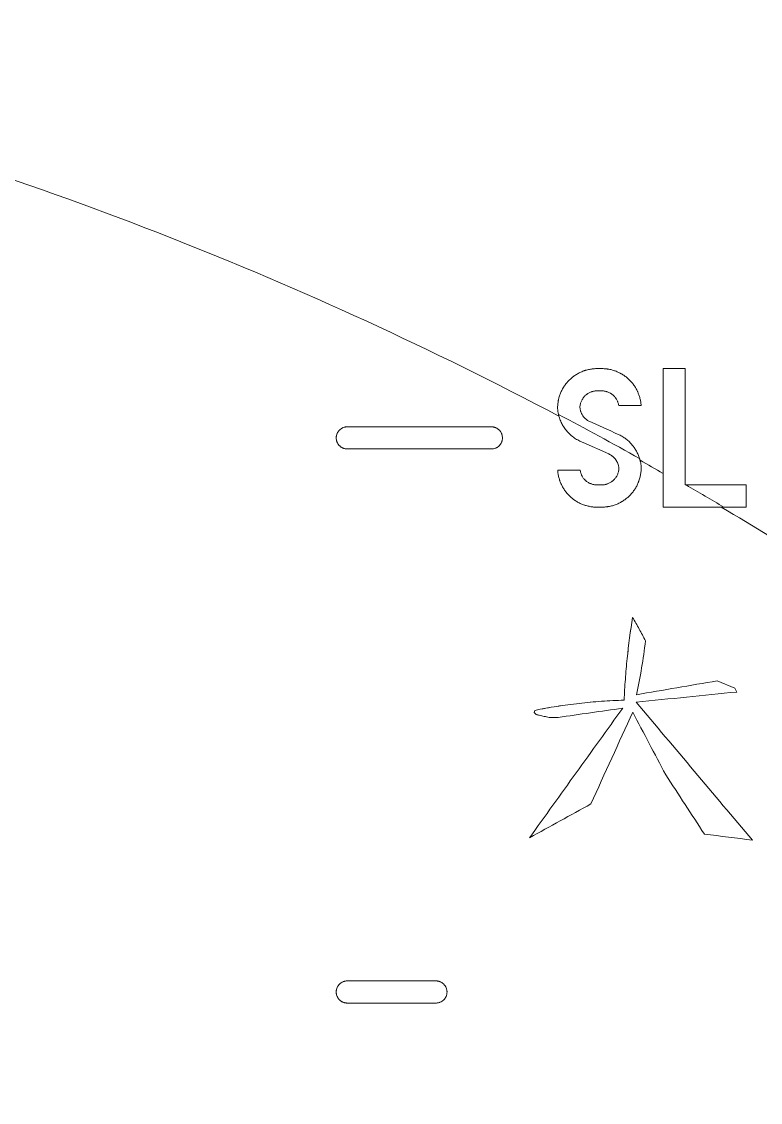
# Model space of a CAD drawing. Header units: millimetres. Extents: x 4664 to 8864, y -38 to 2932.
# Drawn here: x 5845.99 to 5869.2, y 1254.32 to 1288.29 of the extents above; entities that cross this region are included whole.
import ezdxf

# ---------------------------------------------------------------- set-up
doc = ezdxf.new("R2010")
doc.units = ezdxf.units.MM

msp = doc.modelspace()

# ---------------------------------------------------------------- linework, layer by layer
at = {"lineweight": 5}
for p, q in [((5856.223, 1275.552), (5860.75, 1275.552)), ((5864.438, 1274.701), (5863.64, 1275.059)), ((5860.75, 1274.855), (5856.223, 1274.855)), ((5862.836, 1274.185), (5863.539, 1274.185)), ((5866.148, 1273.028), (5866.148, 1274.138)), ((5866.844, 1273.739), (5866.844, 1273.724)), ((5866.844, 1273.724), (5866.87, 1273.724)), ((5868.059, 1273.028), (5866.148, 1273.028)), ((5868.403, 1267.338), (5867.846, 1267.569)), ((5868.466, 1267.218), (5868.403, 1267.338)), ((5862.115, 1266.641), (5862.097, 1266.57)), ((5862.097, 1266.57), (5862.157, 1266.508)), ((5859.009, 1258.139), (5856.223, 1258.139)), ((5856.223, 1257.443), (5859.009, 1257.443))]:
    msp.add_line(p, q, dxfattribs=at)
for radius, start, end in [(152.045, 36.15958, 86.73036), (150.173, 37.11429, 84.05174), (144.895, 2.73527, 80.78997), (143.338, 2.73527, 80.78997), (120.442, 62.12565, 74.98177), (120.484, 60.76473, 62.14347), (120.442, 60.34886, 60.74493), (120.484, 59.30929, 59.96451), (120.442, 55.97736, 59.34277)]:
    msp.add_arc((5806.563, 1169.419), radius, start, end, dxfattribs=at)
for points, knots in [([(5864.083, 1277.381), (5864.04, 1277.381), (5863.997, 1277.379), (5863.913, 1277.372), (5863.872, 1277.366), (5863.79, 1277.349), (5863.75, 1277.339), (5863.7, 1277.324), (5863.69, 1277.321), (5863.67, 1277.314), (5863.66, 1277.311), (5863.631, 1277.3), (5863.611, 1277.293), (5863.554, 1277.269), (5863.517, 1277.251), (5863.445, 1277.212), (5863.411, 1277.191), (5863.36, 1277.156), (5863.343, 1277.145), (5863.319, 1277.126), (5863.311, 1277.12), (5863.295, 1277.107), (5863.287, 1277.101), (5863.247, 1277.068), (5863.218, 1277.041), (5863.161, 1276.983), (5863.107, 1276.923), (5863.06, 1276.858), (5863.032, 1276.816), (5863.026, 1276.807), (5863.015, 1276.79), (5863, 1276.764), (5862.985, 1276.737), (5862.957, 1276.684), (5862.923, 1276.611), (5862.896, 1276.535), (5862.879, 1276.476), (5862.873, 1276.457), (5862.866, 1276.427), (5862.864, 1276.417), (5862.859, 1276.397), (5862.857, 1276.387), (5862.847, 1276.336), (5862.842, 1276.296), (5862.834, 1276.214), (5862.833, 1276.172), (5862.833, 1276.131)], [0, 0, 0, 0, 0.0625, 0.0625, 0.125, 0.125, 0.1875, 0.1875, 0.203125, 0.203125, 0.21875, 0.21875, 0.25, 0.25, 0.3125, 0.3125, 0.375, 0.375, 0.40625, 0.40625, 0.421875, 0.421875, 0.4375, 0.4375, 0.5, 0.5, 0.5625, 0.625, 0.625, 0.640625, 0.640625, 0.65625, 0.6875, 0.6875, 0.75, 0.8125, 0.8125, 0.84375, 0.84375, 0.859375, 0.859375, 0.875, 0.875, 0.9375, 0.9375, 1, 1, 1, 1]), ([(5865.456, 1276.223), (5865.453, 1276.261), (5865.445, 1276.336), (5865.43, 1276.41), (5865.411, 1276.483), (5865.4, 1276.52), (5865.381, 1276.574), (5865.374, 1276.592), (5865.363, 1276.619), (5865.359, 1276.628), (5865.352, 1276.646), (5865.348, 1276.654), (5865.327, 1276.698), (5865.292, 1276.767), (5865.25, 1276.832), (5865.204, 1276.895), (5865.18, 1276.926), (5865.148, 1276.963), (5865.141, 1276.97), (5865.128, 1276.985), (5865.121, 1276.992), (5865.1, 1277.014), (5865.086, 1277.028), (5865.043, 1277.069), (5864.983, 1277.12), (5864.919, 1277.166), (5864.869, 1277.198), (5864.851, 1277.208), (5864.825, 1277.223), (5864.817, 1277.228), (5864.799, 1277.237), (5864.79, 1277.242), (5864.745, 1277.265), (5864.709, 1277.281), (5864.635, 1277.31), (5864.561, 1277.335), (5864.483, 1277.353), (5864.434, 1277.362), (5864.425, 1277.364), (5864.405, 1277.367), (5864.376, 1277.371), (5864.346, 1277.375), (5864.287, 1277.38), (5864.248, 1277.381), (5864.209, 1277.381)], [0, 0, 0, 0, 0.0625, 0.125, 0.125, 0.1875, 0.1875, 0.21875, 0.21875, 0.234375, 0.234375, 0.25, 0.25, 0.3125, 0.375, 0.375, 0.4375, 0.4375, 0.453125, 0.453125, 0.46875, 0.46875, 0.5, 0.5, 0.5625, 0.625, 0.625, 0.65625, 0.65625, 0.671875, 0.671875, 0.6875, 0.6875, 0.75, 0.75, 0.8125, 0.875, 0.875, 0.890625, 0.890625, 0.90625, 0.9375, 0.9375, 1, 1, 1, 1]), ([(5866.148, 1277.38), (5866.148, 1276.848), (5866.148, 1276.312), (5866.148, 1275.231), (5866.148, 1274.686), (5866.148, 1274.138)], [0, 0, 0, 0, 0.5, 0.5, 1, 1, 1, 1]), ([(5866.844, 1273.739), (5866.844, 1274.356), (5866.844, 1274.968), (5866.844, 1276.182), (5866.844, 1276.784), (5866.844, 1277.38)], [0, 0, 0, 0, 0.5, 0.5, 1, 1, 1, 1]), ([(5863.539, 1276.223), (5863.542, 1276.24), (5863.545, 1276.256), (5863.552, 1276.287), (5863.557, 1276.302), (5863.573, 1276.348), (5863.586, 1276.377), (5863.605, 1276.412), (5863.609, 1276.419), (5863.618, 1276.433), (5863.622, 1276.44), (5863.636, 1276.459), (5863.655, 1276.485), (5863.687, 1276.521), (5863.711, 1276.543), (5863.729, 1276.558), (5863.736, 1276.564), (5863.749, 1276.573), (5863.755, 1276.578), (5863.775, 1276.592), (5863.802, 1276.61), (5863.831, 1276.625), (5863.861, 1276.638), (5863.876, 1276.645), (5863.896, 1276.651), (5863.9, 1276.653), (5863.908, 1276.655), (5863.919, 1276.659), (5863.931, 1276.662), (5863.956, 1276.669), (5863.988, 1276.675), (5864.021, 1276.679), (5864.055, 1276.681), (5864.072, 1276.681), (5864.089, 1276.681)], [0, 0, 0, 0, 0.0625, 0.0625, 0.125, 0.125, 0.25, 0.25, 0.28125, 0.28125, 0.3125, 0.3125, 0.375, 0.4375, 0.5, 0.5, 0.53125, 0.53125, 0.5625, 0.5625, 0.625, 0.6875, 0.6875, 0.75, 0.75, 0.765625, 0.765625, 0.78125, 0.8125, 0.8125, 0.875, 0.9375, 0.9375, 1, 1, 1, 1]), ([(5864.202, 1276.681), (5864.219, 1276.681), (5864.251, 1276.681), (5864.3, 1276.676), (5864.332, 1276.669), (5864.356, 1276.663), (5864.364, 1276.661), (5864.38, 1276.657), (5864.388, 1276.654), (5864.411, 1276.646), (5864.442, 1276.634), (5864.471, 1276.619), (5864.493, 1276.607), (5864.503, 1276.6), (5864.514, 1276.594), (5864.521, 1276.589), (5864.524, 1276.587), (5864.541, 1276.575), (5864.567, 1276.555), (5864.603, 1276.521), (5864.625, 1276.497), (5864.638, 1276.481), (5864.641, 1276.478), (5864.646, 1276.472), (5864.648, 1276.468), (5864.656, 1276.459), (5864.661, 1276.452), (5864.674, 1276.432), (5864.691, 1276.404), (5864.705, 1276.376), (5864.715, 1276.354), (5864.718, 1276.346), (5864.724, 1276.331), (5864.727, 1276.324), (5864.735, 1276.301), (5864.744, 1276.27), (5864.75, 1276.239), (5864.752, 1276.223)], [0, 0, 0, 0, 0.0625, 0.125, 0.1875, 0.1875, 0.21875, 0.21875, 0.25, 0.25, 0.3125, 0.375, 0.375, 0.40625, 0.421875, 0.421875, 0.4375, 0.4375, 0.5, 0.5625, 0.625, 0.625, 0.640625, 0.640625, 0.65625, 0.65625, 0.6875, 0.6875, 0.75, 0.8125, 0.8125, 0.84375, 0.84375, 0.875, 0.875, 0.9375, 1, 1, 1, 1]), ([(5863.543, 1276.099), (5863.538, 1276.12), (5863.536, 1276.141), (5863.535, 1276.182), (5863.536, 1276.203), (5863.539, 1276.223)], [0, 0, 0, 0, 0.5, 0.5, 1, 1, 1, 1]), ([(5863.796, 1275.738), (5863.779, 1275.748), (5863.763, 1275.758), (5863.733, 1275.781), (5863.703, 1275.806), (5863.677, 1275.833), (5863.652, 1275.862), (5863.64, 1275.878), (5863.618, 1275.909), (5863.599, 1275.941), (5863.582, 1275.974), (5863.571, 1276), (5863.568, 1276.009), (5863.562, 1276.027), (5863.559, 1276.036), (5863.551, 1276.063), (5863.546, 1276.081), (5863.543, 1276.099)], [0, 0, 0, 0, 0.125, 0.125, 0.25, 0.375, 0.375, 0.5, 0.5, 0.625, 0.75, 0.75, 0.8125, 0.8125, 0.875, 0.875, 1, 1, 1, 1]), ([(5863.64, 1275.059), (5863.59, 1275.077), (5863.543, 1275.097), (5863.451, 1275.144), (5863.407, 1275.171), (5863.343, 1275.214), (5863.322, 1275.23), (5863.291, 1275.254), (5863.281, 1275.262), (5863.261, 1275.279), (5863.251, 1275.287), (5863.203, 1275.33), (5863.167, 1275.366), (5863.1, 1275.443), (5863.068, 1275.484), (5863.036, 1275.532), (5863.032, 1275.537), (5863.025, 1275.548), (5863.015, 1275.564), (5862.992, 1275.602), (5862.974, 1275.636), (5862.94, 1275.703), (5862.92, 1275.749), (5862.894, 1275.82), (5862.886, 1275.844), (5862.876, 1275.88), (5862.872, 1275.893), (5862.866, 1275.917), (5862.863, 1275.929), (5862.86, 1275.942)], [0, 0, 0, 0, 0.125, 0.125, 0.25, 0.25, 0.3125, 0.3125, 0.34375, 0.34375, 0.375, 0.375, 0.5, 0.5, 0.625, 0.625, 0.640625, 0.640625, 0.65625, 0.6875, 0.75, 0.75, 0.875, 0.875, 0.9375, 0.9375, 0.96875, 0.96875, 1, 1, 1, 1]), ([(5856.223, 1274.855), (5856.211, 1274.855), (5856.188, 1274.856), (5856.153, 1274.862), (5856.131, 1274.868), (5856.114, 1274.873), (5856.108, 1274.875), (5856.097, 1274.879), (5856.092, 1274.881), (5856.076, 1274.888), (5856.055, 1274.898), (5856.035, 1274.91), (5856.022, 1274.919), (5856.02, 1274.921), (5856.015, 1274.924), (5856.013, 1274.926), (5856.006, 1274.931), (5856.001, 1274.935), (5855.988, 1274.946), (5855.971, 1274.962), (5855.956, 1274.98), (5855.945, 1274.993), (5855.942, 1274.998), (5855.935, 1275.008), (5855.932, 1275.013), (5855.916, 1275.037), (5855.906, 1275.057), (5855.896, 1275.084), (5855.894, 1275.089), (5855.89, 1275.1), (5855.889, 1275.106), (5855.884, 1275.122), (5855.882, 1275.133), (5855.876, 1275.167), (5855.874, 1275.189), (5855.875, 1275.217), (5855.875, 1275.223), (5855.876, 1275.234), (5855.877, 1275.239), (5855.879, 1275.256), (5855.882, 1275.278), (5855.888, 1275.299), (5855.893, 1275.315), (5855.895, 1275.32), (5855.899, 1275.331), (5855.901, 1275.336), (5855.912, 1275.361), (5855.922, 1275.381), (5855.941, 1275.408), (5855.948, 1275.417), (5855.958, 1275.43), (5855.962, 1275.434), (5855.969, 1275.442), (5855.973, 1275.446), (5855.993, 1275.466), (5856.01, 1275.48), (5856.038, 1275.499), (5856.048, 1275.505), (5856.06, 1275.511), (5856.063, 1275.513), (5856.068, 1275.515), (5856.076, 1275.519), (5856.083, 1275.523), (5856.109, 1275.534), (5856.131, 1275.54), (5856.159, 1275.546), (5856.165, 1275.547), (5856.176, 1275.549), (5856.182, 1275.549), (5856.2, 1275.551), (5856.211, 1275.552), (5856.223, 1275.552)], [0, 0, 0, 0, 0.03125, 0.0625, 0.09375, 0.09375, 0.109375, 0.109375, 0.125, 0.125, 0.15625, 0.1875, 0.1875, 0.195313, 0.195313, 0.203125, 0.203125, 0.21875, 0.21875, 0.25, 0.28125, 0.28125, 0.296875, 0.296875, 0.3125, 0.3125, 0.375, 0.375, 0.390625, 0.390625, 0.40625, 0.40625, 0.4375, 0.4375, 0.5, 0.5, 0.515625, 0.515625, 0.53125, 0.53125, 0.5625, 0.59375, 0.59375, 0.609375, 0.609375, 0.625, 0.625, 0.6875, 0.6875, 0.71875, 0.71875, 0.734375, 0.734375, 0.75, 0.75, 0.8125, 0.8125, 0.84375, 0.84375, 0.851562, 0.851562, 0.859375, 0.875, 0.875, 0.9375, 0.9375, 0.953125, 0.953125, 0.96875, 0.96875, 1, 1, 1, 1]), ([(5860.75, 1275.552), (5860.762, 1275.552), (5860.785, 1275.551), (5860.82, 1275.545), (5860.842, 1275.54), (5860.859, 1275.534), (5860.865, 1275.532), (5860.876, 1275.528), (5860.881, 1275.526), (5860.898, 1275.519), (5860.919, 1275.509), (5860.939, 1275.497), (5860.951, 1275.488), (5860.953, 1275.487), (5860.958, 1275.483), (5860.96, 1275.481), (5860.967, 1275.476), (5860.972, 1275.472), (5860.985, 1275.461), (5861.002, 1275.445), (5861.017, 1275.427), (5861.028, 1275.413), (5861.032, 1275.409), (5861.038, 1275.399), (5861.042, 1275.394), (5861.051, 1275.38), (5861.062, 1275.36), (5861.071, 1275.339), (5861.078, 1275.323), (5861.079, 1275.317), (5861.083, 1275.306), (5861.085, 1275.301), (5861.089, 1275.284), (5861.092, 1275.273), (5861.097, 1275.24), (5861.099, 1275.218), (5861.098, 1275.189), (5861.098, 1275.184), (5861.097, 1275.173), (5861.097, 1275.167), (5861.095, 1275.15), (5861.091, 1275.129), (5861.085, 1275.107), (5861.08, 1275.091), (5861.078, 1275.086), (5861.074, 1275.076), (5861.072, 1275.071), (5861.061, 1275.045), (5861.05, 1275.026), (5861.032, 1274.998), (5861.025, 1274.99), (5861.015, 1274.977), (5861.011, 1274.973), (5861.003, 1274.964), (5860.999, 1274.96), (5860.98, 1274.941), (5860.963, 1274.927), (5860.935, 1274.908), (5860.925, 1274.902), (5860.91, 1274.894), (5860.905, 1274.892), (5860.895, 1274.887), (5860.89, 1274.884), (5860.864, 1274.873), (5860.842, 1274.867), (5860.814, 1274.861), (5860.808, 1274.86), (5860.797, 1274.858), (5860.791, 1274.858), (5860.774, 1274.856), (5860.762, 1274.855), (5860.75, 1274.855)], [0, 0, 0, 0, 0.03125, 0.0625, 0.09375, 0.09375, 0.109375, 0.109375, 0.125, 0.125, 0.15625, 0.1875, 0.1875, 0.195313, 0.195313, 0.203125, 0.203125, 0.21875, 0.21875, 0.25, 0.28125, 0.28125, 0.296875, 0.296875, 0.3125, 0.3125, 0.34375, 0.375, 0.375, 0.390625, 0.390625, 0.40625, 0.40625, 0.4375, 0.4375, 0.5, 0.5, 0.515625, 0.515625, 0.53125, 0.53125, 0.5625, 0.59375, 0.59375, 0.609375, 0.609375, 0.625, 0.625, 0.6875, 0.6875, 0.71875, 0.71875, 0.734375, 0.734375, 0.75, 0.75, 0.8125, 0.8125, 0.84375, 0.84375, 0.859375, 0.859375, 0.875, 0.875, 0.9375, 0.9375, 0.953125, 0.953125, 0.96875, 0.96875, 1, 1, 1, 1]), ([(5865.407, 1274.556), (5865.395, 1274.597), (5865.365, 1274.678), (5865.328, 1274.754), (5865.286, 1274.829), (5865.263, 1274.866), (5865.232, 1274.911), (5865.225, 1274.92), (5865.212, 1274.937), (5865.192, 1274.963), (5865.171, 1274.988), (5865.128, 1275.037), (5865.098, 1275.068), (5865.034, 1275.127), (5865, 1275.155), (5864.956, 1275.188), (5864.947, 1275.194), (5864.929, 1275.207), (5864.902, 1275.226), (5864.873, 1275.243), (5864.816, 1275.277), (5864.777, 1275.297), (5864.737, 1275.315)], [0, 0, 0, 0, 0.125, 0.25, 0.25, 0.375, 0.375, 0.40625, 0.40625, 0.4375, 0.5, 0.5, 0.625, 0.625, 0.75, 0.75, 0.78125, 0.78125, 0.8125, 0.875, 0.875, 1, 1, 1, 1]), ([(5864.749, 1274.31), (5864.745, 1274.33), (5864.734, 1274.372), (5864.719, 1274.411), (5864.706, 1274.44), (5864.701, 1274.45), (5864.693, 1274.464), (5864.691, 1274.469), (5864.685, 1274.479), (5864.683, 1274.483), (5864.669, 1274.506), (5864.644, 1274.542), (5864.615, 1274.574), (5864.592, 1274.597), (5864.584, 1274.605), (5864.572, 1274.616), (5864.567, 1274.619), (5864.559, 1274.626), (5864.555, 1274.63), (5864.533, 1274.647), (5864.515, 1274.659), (5864.477, 1274.681), (5864.458, 1274.692), (5864.438, 1274.701)], [0, 0, 0, 0, 0.125, 0.25, 0.25, 0.3125, 0.3125, 0.34375, 0.34375, 0.375, 0.375, 0.5, 0.625, 0.625, 0.6875, 0.6875, 0.71875, 0.71875, 0.75, 0.75, 0.875, 0.875, 1, 1, 1, 1]), ([(5865.407, 1274.556), (5865.408, 1274.554), (5865.409, 1274.549), (5865.411, 1274.542), (5865.413, 1274.535), (5865.415, 1274.528), (5865.417, 1274.521), (5865.419, 1274.514), (5865.421, 1274.507), (5865.423, 1274.5), (5865.425, 1274.493), (5865.426, 1274.486), (5865.428, 1274.479), (5865.43, 1274.472), (5865.431, 1274.464), (5865.433, 1274.457), (5865.434, 1274.452), (5865.435, 1274.45)], [0, 0, 0, 0, 0.065509, 0.131182, 0.197021, 0.263024, 0.329193, 0.395527, 0.462027, 0.528693, 0.595524, 0.662521, 0.729684, 0.797014, 0.864509, 0.932171, 1, 1, 1, 1]), ([(5865.435, 1274.45), (5865.441, 1274.421), (5865.446, 1274.393), (5865.453, 1274.35), (5865.455, 1274.335), (5865.457, 1274.306), (5865.458, 1274.292), (5865.458, 1274.278)], [0, 0, 0, 0, 0.5, 0.5, 0.75, 0.75, 1, 1, 1, 1]), ([(5864.083, 1273.027), (5864.043, 1273.027), (5863.965, 1273.03), (5863.888, 1273.04), (5863.81, 1273.055), (5863.772, 1273.063), (5863.725, 1273.077), (5863.715, 1273.08), (5863.696, 1273.086), (5863.687, 1273.089), (5863.658, 1273.098), (5863.64, 1273.105), (5863.584, 1273.126), (5863.512, 1273.159), (5863.444, 1273.197), (5863.394, 1273.229), (5863.377, 1273.24), (5863.353, 1273.257), (5863.345, 1273.263), (5863.329, 1273.275), (5863.321, 1273.281), (5863.281, 1273.311), (5863.251, 1273.337), (5863.194, 1273.391), (5863.14, 1273.447), (5863.091, 1273.508), (5863.062, 1273.548), (5863.056, 1273.556), (5863.045, 1273.573), (5863.029, 1273.597), (5863.013, 1273.622), (5862.984, 1273.672), (5862.948, 1273.741), (5862.918, 1273.812), (5862.902, 1273.857), (5862.899, 1273.866), (5862.893, 1273.885), (5862.89, 1273.894), (5862.881, 1273.922), (5862.876, 1273.94), (5862.862, 1273.996), (5862.847, 1274.071), (5862.838, 1274.147), (5862.836, 1274.185)], [0, 0, 0, 0, 0.0625, 0.125, 0.125, 0.1875, 0.1875, 0.203125, 0.203125, 0.21875, 0.21875, 0.25, 0.25, 0.3125, 0.375, 0.375, 0.40625, 0.40625, 0.421875, 0.421875, 0.4375, 0.4375, 0.5, 0.5, 0.5625, 0.625, 0.625, 0.640625, 0.640625, 0.65625, 0.6875, 0.6875, 0.75, 0.8125, 0.8125, 0.828125, 0.828125, 0.84375, 0.84375, 0.875, 0.875, 0.9375, 1, 1, 1, 1]), ([(5863.539, 1274.185), (5863.544, 1274.153), (5863.551, 1274.122), (5863.567, 1274.077), (5863.573, 1274.062), (5863.582, 1274.04), (5863.586, 1274.033), (5863.593, 1274.018), (5863.597, 1274.011), (5863.609, 1273.99), (5863.626, 1273.962), (5863.655, 1273.923), (5863.677, 1273.899), (5863.691, 1273.885), (5863.694, 1273.882), (5863.7, 1273.876), (5863.703, 1273.873), (5863.712, 1273.865), (5863.718, 1273.859), (5863.737, 1273.843), (5863.763, 1273.823), (5863.805, 1273.797), (5863.834, 1273.782), (5863.857, 1273.772), (5863.865, 1273.769), (5863.88, 1273.763), (5863.888, 1273.76), (5863.911, 1273.752), (5863.942, 1273.742), (5863.975, 1273.736), (5863.999, 1273.732), (5864.007, 1273.731), (5864.023, 1273.73), (5864.032, 1273.729), (5864.056, 1273.727), (5864.072, 1273.727), (5864.089, 1273.728)], [0, 0, 0, 0, 0.125, 0.125, 0.1875, 0.1875, 0.21875, 0.21875, 0.25, 0.25, 0.3125, 0.375, 0.4375, 0.4375, 0.453125, 0.453125, 0.46875, 0.46875, 0.5, 0.5, 0.5625, 0.625, 0.6875, 0.6875, 0.71875, 0.71875, 0.75, 0.75, 0.8125, 0.875, 0.875, 0.90625, 0.90625, 0.9375, 0.9375, 1, 1, 1, 1]), ([(5864.202, 1273.728), (5864.219, 1273.727), (5864.236, 1273.727), (5864.27, 1273.729), (5864.303, 1273.733), (5864.335, 1273.74), (5864.359, 1273.746), (5864.367, 1273.748), (5864.379, 1273.752), (5864.383, 1273.753), (5864.391, 1273.755), (5864.411, 1273.762), (5864.445, 1273.776), (5864.488, 1273.798), (5864.516, 1273.816), (5864.536, 1273.83), (5864.542, 1273.835), (5864.555, 1273.845), (5864.562, 1273.85), (5864.592, 1273.876), (5864.615, 1273.899), (5864.646, 1273.936), (5864.655, 1273.949), (5864.669, 1273.969), (5864.673, 1273.976), (5864.682, 1273.989), (5864.686, 1273.996), (5864.705, 1274.031), (5864.718, 1274.06), (5864.734, 1274.106), (5864.739, 1274.121), (5864.746, 1274.153), (5864.75, 1274.169), (5864.752, 1274.185)], [0, 0, 0, 0, 0.0625, 0.0625, 0.125, 0.1875, 0.1875, 0.21875, 0.21875, 0.234375, 0.234375, 0.25, 0.3125, 0.375, 0.4375, 0.4375, 0.46875, 0.46875, 0.5, 0.5, 0.625, 0.625, 0.6875, 0.6875, 0.71875, 0.71875, 0.75, 0.75, 0.875, 0.875, 0.9375, 0.9375, 1, 1, 1, 1]), ([(5865.458, 1274.278), (5865.459, 1274.236), (5865.457, 1274.195), (5865.45, 1274.114), (5865.438, 1274.034), (5865.419, 1273.955), (5865.402, 1273.897), (5865.396, 1273.877), (5865.386, 1273.848), (5865.382, 1273.839), (5865.375, 1273.82), (5865.372, 1273.81), (5865.352, 1273.763), (5865.336, 1273.727), (5865.298, 1273.655), (5865.278, 1273.621), (5865.234, 1273.553), (5865.21, 1273.52), (5865.178, 1273.481), (5865.171, 1273.473), (5865.158, 1273.457), (5865.138, 1273.434), (5865.117, 1273.412), (5865.074, 1273.369), (5865.045, 1273.341), (5864.983, 1273.289), (5864.95, 1273.265), (5864.899, 1273.23), (5864.882, 1273.219), (5864.856, 1273.203), (5864.847, 1273.198), (5864.829, 1273.188), (5864.82, 1273.182), (5864.774, 1273.158), (5864.7, 1273.122), (5864.622, 1273.094), (5864.543, 1273.07), (5864.503, 1273.059), (5864.452, 1273.049), (5864.441, 1273.047), (5864.42, 1273.044), (5864.41, 1273.042), (5864.378, 1273.037), (5864.357, 1273.035), (5864.294, 1273.029), (5864.251, 1273.027), (5864.209, 1273.027)], [0, 0, 0, 0, 0.0625, 0.0625, 0.125, 0.1875, 0.1875, 0.21875, 0.21875, 0.234375, 0.234375, 0.25, 0.25, 0.3125, 0.3125, 0.375, 0.375, 0.4375, 0.4375, 0.453125, 0.453125, 0.46875, 0.5, 0.5, 0.5625, 0.5625, 0.625, 0.625, 0.65625, 0.65625, 0.671875, 0.671875, 0.6875, 0.6875, 0.75, 0.8125, 0.8125, 0.875, 0.875, 0.890625, 0.890625, 0.90625, 0.90625, 0.9375, 0.9375, 1, 1, 1, 1]), ([(5864.752, 1274.185), (5864.755, 1274.205), (5864.756, 1274.226), (5864.755, 1274.257), (5864.755, 1274.268), (5864.752, 1274.289), (5864.751, 1274.299), (5864.749, 1274.31)], [0, 0, 0, 0, 0.5, 0.5, 0.75, 0.75, 1, 1, 1, 1]), ([(5865.189, 1269.564), (5865.155, 1269.35), (5865.123, 1269.134), (5865.066, 1268.702), (5865.041, 1268.486), (5864.996, 1268.052), (5864.977, 1267.834), (5864.945, 1267.398), (5864.932, 1267.18), (5864.922, 1266.961)], [0, 0, 0, 0, 0.25, 0.25, 0.5, 0.5, 0.75, 0.75, 1, 1, 1, 1]), ([(5865.189, 1269.564), (5865.12, 1269.135), (5865.063, 1268.703), (5864.996, 1268.052), (5864.977, 1267.834), (5864.945, 1267.398), (5864.932, 1267.18), (5864.922, 1266.961)], [0, 0, 0, 0, 0.5, 0.5, 0.75, 0.75, 1, 1, 1, 1]), ([(5865.594, 1268.824), (5865.529, 1268.949), (5865.463, 1269.073), (5865.329, 1269.32), (5865.26, 1269.442), (5865.189, 1269.564)], [0, 0, 0, 0, 0.5, 0.5, 1, 1, 1, 1]), ([(5865.311, 1267.132), (5865.371, 1267.411), (5865.425, 1267.692), (5865.519, 1268.256), (5865.56, 1268.539), (5865.594, 1268.824)], [0, 0, 0, 0, 0.5, 0.5, 1, 1, 1, 1]), ([(5864.922, 1266.961), (5864.685, 1266.954), (5864.449, 1266.943), (5863.978, 1266.909), (5863.743, 1266.887), (5863.04, 1266.807), (5862.576, 1266.734), (5862.115, 1266.641)], [0, 0, 0, 0, 0.25, 0.25, 0.5, 0.5, 1, 1, 1, 1]), ([(5864.922, 1266.961), (5864.448, 1266.948), (5863.978, 1266.914), (5863.275, 1266.834), (5863.042, 1266.802), (5862.577, 1266.729), (5862.345, 1266.687), (5862.115, 1266.641)], [0, 0, 0, 0, 0.5, 0.5, 0.75, 0.75, 1, 1, 1, 1]), ([(5864.878, 1266.709), (5864.391, 1266.033), (5863.903, 1265.355), (5862.927, 1263.998), (5862.439, 1263.319), (5861.951, 1262.638)], [0, 0, 0, 0, 0.5, 0.5, 1, 1, 1, 1]), ([(5862.157, 1266.508), (5862.191, 1266.501), (5862.224, 1266.493), (5862.309, 1266.475), (5862.36, 1266.464), (5862.461, 1266.442), (5862.512, 1266.431), (5862.563, 1266.42)], [0, 0, 0, 0, 0.25, 0.25, 0.625, 0.625, 1, 1, 1, 1]), ([(5862.563, 1266.42), (5862.587, 1266.42), (5862.61, 1266.42), (5862.669, 1266.419), (5862.704, 1266.419), (5862.775, 1266.419), (5862.811, 1266.419), (5862.846, 1266.419)], [0, 0, 0, 0, 0.25, 0.25, 0.625, 0.625, 1, 1, 1, 1]), ([(5856.223, 1258.139), (5856.211, 1258.139), (5856.2, 1258.139), (5856.177, 1258.137), (5856.154, 1258.133), (5856.132, 1258.128), (5856.116, 1258.123), (5856.111, 1258.121), (5856.1, 1258.117), (5856.094, 1258.115), (5856.068, 1258.104), (5856.048, 1258.093), (5856.025, 1258.078), (5856.02, 1258.075), (5856.011, 1258.068), (5856.007, 1258.064), (5855.994, 1258.054), (5855.985, 1258.046), (5855.962, 1258.023), (5855.948, 1258.005), (5855.932, 1257.982), (5855.929, 1257.978), (5855.923, 1257.968), (5855.92, 1257.963), (5855.912, 1257.948), (5855.907, 1257.938), (5855.894, 1257.908), (5855.887, 1257.887), (5855.881, 1257.859), (5855.88, 1257.853), (5855.878, 1257.842), (5855.878, 1257.837), (5855.876, 1257.82), (5855.874, 1257.798), (5855.875, 1257.775), (5855.876, 1257.758), (5855.877, 1257.753), (5855.878, 1257.741), (5855.879, 1257.736), (5855.884, 1257.708), (5855.89, 1257.686), (5855.903, 1257.654), (5855.907, 1257.644), (5855.915, 1257.628), (5855.918, 1257.623), (5855.924, 1257.613), (5855.927, 1257.608), (5855.936, 1257.594), (5855.949, 1257.575), (5855.965, 1257.557), (5855.977, 1257.545), (5855.981, 1257.541), (5855.989, 1257.533), (5855.994, 1257.529), (5856.007, 1257.518), (5856.026, 1257.504), (5856.045, 1257.491), (5856.066, 1257.48), (5856.076, 1257.475), (5856.098, 1257.466), (5856.12, 1257.458), (5856.154, 1257.449), (5856.177, 1257.446), (5856.194, 1257.444), (5856.2, 1257.444), (5856.211, 1257.443), (5856.217, 1257.443), (5856.223, 1257.443)], [0, 0, 0, 0, 0.03125, 0.03125, 0.0625, 0.09375, 0.09375, 0.109375, 0.109375, 0.125, 0.125, 0.1875, 0.1875, 0.203125, 0.203125, 0.21875, 0.21875, 0.25, 0.25, 0.3125, 0.3125, 0.328125, 0.328125, 0.34375, 0.34375, 0.375, 0.375, 0.4375, 0.4375, 0.453125, 0.453125, 0.46875, 0.46875, 0.5, 0.53125, 0.53125, 0.546875, 0.546875, 0.5625, 0.5625, 0.625, 0.625, 0.65625, 0.65625, 0.671875, 0.671875, 0.6875, 0.6875, 0.71875, 0.75, 0.75, 0.765625, 0.765625, 0.78125, 0.78125, 0.8125, 0.84375, 0.84375, 0.875, 0.875, 0.90625, 0.9375, 0.96875, 0.96875, 0.984375, 0.984375, 1, 1, 1, 1]), ([(5859.009, 1257.443), (5859.021, 1257.443), (5859.032, 1257.444), (5859.055, 1257.446), (5859.077, 1257.449), (5859.099, 1257.455), (5859.116, 1257.46), (5859.121, 1257.462), (5859.132, 1257.465), (5859.137, 1257.467), (5859.164, 1257.478), (5859.183, 1257.489), (5859.207, 1257.504), (5859.211, 1257.508), (5859.22, 1257.514), (5859.225, 1257.518), (5859.238, 1257.529), (5859.246, 1257.536), (5859.27, 1257.56), (5859.284, 1257.577), (5859.3, 1257.6), (5859.303, 1257.605), (5859.309, 1257.614), (5859.312, 1257.619), (5859.32, 1257.634), (5859.325, 1257.644), (5859.338, 1257.674), (5859.345, 1257.695), (5859.351, 1257.723), (5859.352, 1257.729), (5859.353, 1257.74), (5859.354, 1257.745), (5859.356, 1257.762), (5859.358, 1257.784), (5859.357, 1257.807), (5859.356, 1257.824), (5859.355, 1257.829), (5859.354, 1257.841), (5859.353, 1257.846), (5859.348, 1257.874), (5859.342, 1257.896), (5859.329, 1257.928), (5859.325, 1257.939), (5859.317, 1257.954), (5859.314, 1257.959), (5859.308, 1257.969), (5859.305, 1257.974), (5859.296, 1257.989), (5859.283, 1258.008), (5859.267, 1258.025), (5859.255, 1258.037), (5859.251, 1258.042), (5859.243, 1258.05), (5859.238, 1258.053), (5859.225, 1258.065), (5859.206, 1258.079), (5859.177, 1258.097), (5859.156, 1258.107), (5859.134, 1258.116), (5859.123, 1258.12), (5859.101, 1258.127), (5859.078, 1258.133), (5859.055, 1258.137), (5859.038, 1258.138), (5859.032, 1258.139), (5859.021, 1258.139), (5859.015, 1258.139), (5859.009, 1258.139)], [0, 0, 0, 0, 0.03125, 0.03125, 0.0625, 0.09375, 0.09375, 0.109375, 0.109375, 0.125, 0.125, 0.1875, 0.1875, 0.203125, 0.203125, 0.21875, 0.21875, 0.25, 0.25, 0.3125, 0.3125, 0.328125, 0.328125, 0.34375, 0.34375, 0.375, 0.375, 0.4375, 0.4375, 0.453125, 0.453125, 0.46875, 0.46875, 0.5, 0.53125, 0.53125, 0.546875, 0.546875, 0.5625, 0.5625, 0.625, 0.625, 0.65625, 0.65625, 0.671875, 0.671875, 0.6875, 0.6875, 0.71875, 0.75, 0.75, 0.765625, 0.765625, 0.78125, 0.78125, 0.8125, 0.84375, 0.875, 0.875, 0.90625, 0.90625, 0.9375, 0.96875, 0.96875, 0.984375, 0.984375, 1, 1, 1, 1])]:
    msp.add_open_spline(points, degree=3, knots=knots, dxfattribs=at)
for points in [[(5864.209, 1277.381), (5864.167, 1277.381), (5864.125, 1277.381), (5864.083, 1277.381)], [(5866.844, 1277.38), (5866.613, 1277.38), (5866.38, 1277.38), (5866.148, 1277.38)], [(5864.089, 1276.681), (5864.127, 1276.679), (5864.165, 1276.679), (5864.202, 1276.681)], [(5862.833, 1276.131), (5862.835, 1276.099), (5862.842, 1276.036), (5862.853, 1275.973), (5862.86, 1275.942)], [(5865.456, 1276.223), (5865.338, 1276.223), (5865.104, 1276.223), (5864.869, 1276.223), (5864.752, 1276.223)], [(5864.752, 1276.223), (5864.987, 1276.223), (5865.221, 1276.223), (5865.456, 1276.223)], [(5864.737, 1275.315), (5864.423, 1275.456), (5864.109, 1275.597), (5863.796, 1275.738)], [(5864.089, 1273.728), (5864.127, 1273.729), (5864.165, 1273.729), (5864.202, 1273.728)], [(5866.844, 1273.724), (5867.164, 1273.724), (5867.802, 1273.724), (5868.441, 1273.724), (5868.76, 1273.724)], [(5868.76, 1273.724), (5868.131, 1273.724), (5867.501, 1273.724), (5866.87, 1273.724)], [(5868.76, 1273.028), (5868.76, 1273.26), (5868.76, 1273.493), (5868.76, 1273.724)], [(5864.209, 1273.027), (5864.167, 1273.028), (5864.125, 1273.028), (5864.083, 1273.027)], [(5868.76, 1273.028), (5868.629, 1273.028), (5868.368, 1273.028), (5868.107, 1273.028), (5867.977, 1273.028)], [(5868.059, 1273.028), (5868.292, 1273.028), (5868.526, 1273.028), (5868.76, 1273.028)], [(5867.846, 1267.569), (5867.001, 1267.424), (5866.156, 1267.278), (5865.311, 1267.132)], [(5865.306, 1266.898), (5866.36, 1267.006), (5867.414, 1267.113), (5868.466, 1267.218)], [(5868.952, 1262.561), (5867.735, 1264.007), (5866.519, 1265.453), (5865.306, 1266.898)], [(5862.846, 1266.419), (5863.524, 1266.516), (5864.201, 1266.613), (5864.878, 1266.709)], [(5863.877, 1263.699), (5864.316, 1264.662), (5864.754, 1265.622), (5865.192, 1266.582)], [(5865.192, 1266.582), (5865.538, 1265.928), (5865.883, 1265.274), (5866.23, 1264.619)], [(5866.23, 1264.619), (5866.635, 1263.997), (5867.04, 1263.375), (5867.445, 1262.753)], [(5861.951, 1262.638), (5862.593, 1262.993), (5863.235, 1263.346), (5863.877, 1263.699)], [(5867.445, 1262.753), (5867.948, 1262.689), (5868.45, 1262.625), (5868.952, 1262.561)]]:
    msp.add_open_spline(points, degree=3, dxfattribs=at)

doc.saveas('drawing.dxf')
